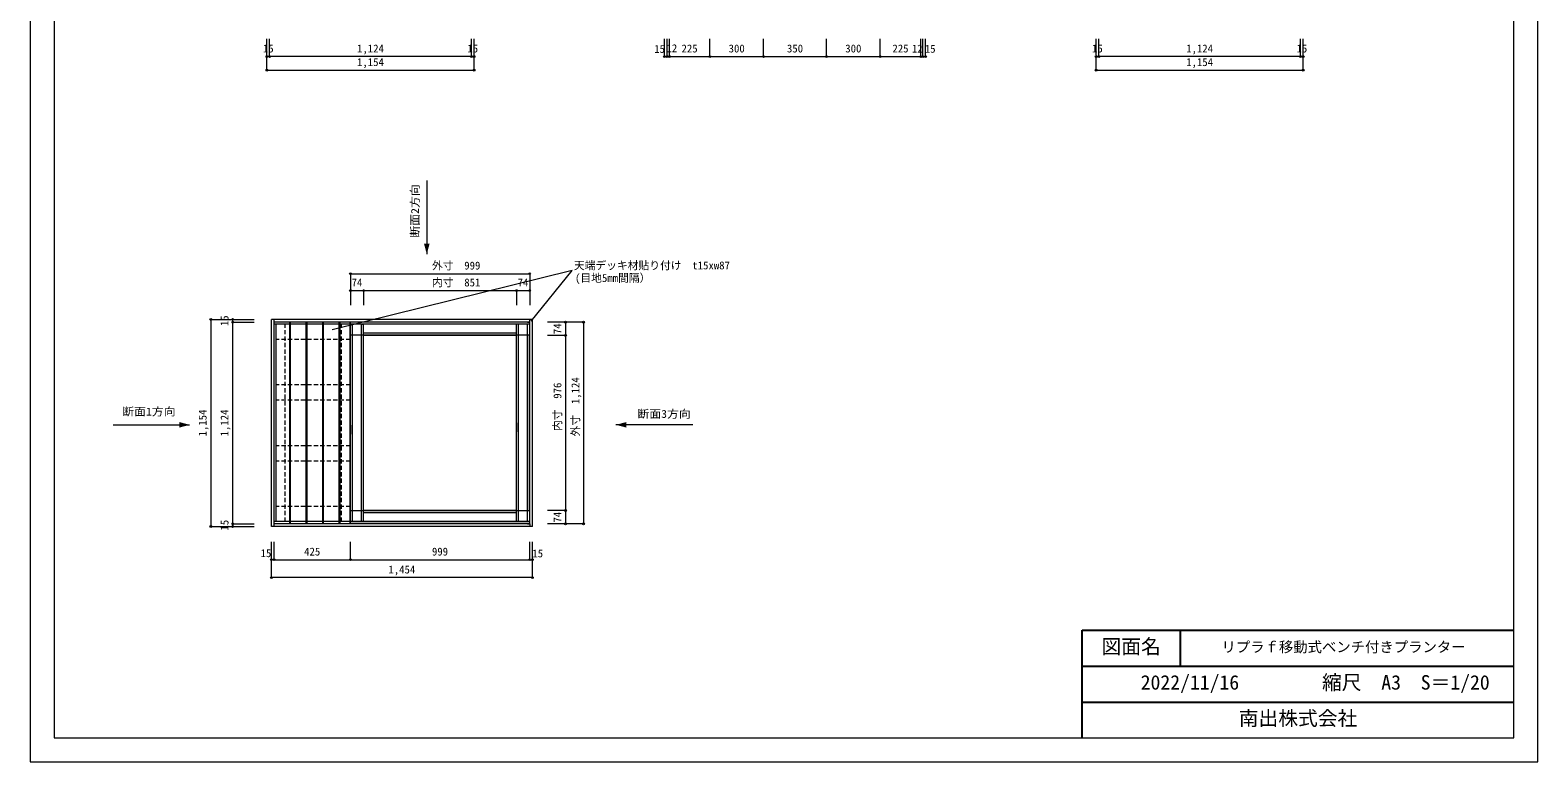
# Model space of a CAD drawing. Units: millimetres at full size, sheet at 1:20, with parts at other scales. Extents: x -4200 to 14827, y -2970 to 5632.
# Drawn here: x -4200 to 4200, y -2970 to 1108 of the extents above; entities that cross this region are included whole.
import ezdxf
from ezdxf.enums import TextEntityAlignment as Align

# ---------------------------------------------------------------- set-up
doc = ezdxf.new("R2010")
doc.units = ezdxf.units.MM
doc.header["$LTSCALE"] = 20
doc.header["$PDMODE"] = 32
doc.header["$PDSIZE"] = 10
doc.linetypes.add('DASHED1', pattern=[1.8, 1.2, -0.6])
for name, color, linetype, lineweight in [('0-0', 7, 'Continuous', 18), ('1-0', 7, 'Continuous', 18), ('2-0', 4, 'Continuous', 18)]:
    doc.layers.add(name, color=color, linetype=linetype, lineweight=lineweight)
doc.layers.add('0-1', color=7, linetype='Continuous')
doc.styles.add('ＭＳ ゴシック', font='')
doc.styles.get('ＭＳ ゴシック').set_extended_font_data('MS Gothic')

msp = doc.modelspace()

# ---------------------------------------------------------------- linework, layer by layer
at = {"layer": '0-0'}
for p, q in [((4066.67, -2836.67), (4066.67, 2836.67)), ((-4066.67, -2836.67), (4066.67, -2836.67))]:
    msp.add_line(p, q, dxfattribs=at)
msp.add_lwpolyline([(4200, 2970), (-4200, 2970), (-4200, -2970), (4200, -2970)], close=True, dxfattribs=at)
msp.add_lwpolyline([(4066.67, 2836.67), (-4066.67, 2836.67), (-4066.67, -2836.67)], dxfattribs=at)
at = {"layer": '0-1'}
for p, q in [((1660.89, -2236.67), (4066.67, -2236.67)), ((1660.89, -2836.67), (1660.89, -2236.67)), ((2207.93, -2236.67), (2207.93, -2436.67)), ((1660.89, -2436.67), (4066.67, -2436.67)), ((1660.89, -2636.67), (4066.67, -2636.67))]:
    msp.add_line(p, q, dxfattribs=at)
at = {"layer": '1-0'}
for p, q in [((-2415.94, -1631.43), (-2415.94, -531.43)), ((-2403.94, -1631.43), (-2403.94, -531.43)), ((-2353.94, -531.43), (-2341.94, -531.43)), ((-2353.94, -1631.43), (-2353.94, -531.43)), ((-2341.94, -1631.43), (-2341.94, -531.43)), ((-1490.94, -1631.43), (-1490.94, -531.43)), ((-1478.94, -1631.43), (-1478.94, -531.43)), ((-1428.94, -519.43), (-1416.94, -519.43)), ((-1428.94, -1631.43), (-1428.94, -531.43)), ((-1416.94, -1643.43), (-1416.94, -519.43)), ((-2415.94, -1093.43), (-2415.94, -1043.43)), ((-1490.94, -1081.43), (-1490.94, -1031.43)), ((-1490.94, -1081.43), (-1490.94, -1131.43)), ((-2415.94, -1093.43), (-2415.94, -1143.43)), ((-1428.94, -1643.43), (-1416.94, -1643.43)), ((-1416.94, -1631.43), (-1416.94, -1619.43))]:
    msp.add_line(p, q, dxfattribs=at)
at = {"layer": '2-0'}
for p, q in [((-2880.72, 960.13), (-2880.72, 1060.13)), ((-2865.72, 960.13), (-2865.72, 1060.13)), ((-1741.72, 960.13), (-1741.72, 1060.13)), ((-1726.72, 960.13), (-1726.72, 1060.13)), ((-1726.72, 960.13), (-1726.72, 1060.13)), ((-665.46, 960.13), (-665.46, 1060.13)), ((-665.46, 960.13), (-665.46, 1060.13)), ((-650.46, 960.13), (-650.46, 1060.13)), ((-638.46, 960.13), (-638.46, 1060.13)), ((-413.46, 960.13), (-413.46, 1060.13)), ((-113.46, 960.13), (-113.46, 1060.13)), ((236.54, 960.13), (236.54, 1060.13)), ((536.54, 960.13), (536.54, 1060.13)), ((761.54, 960.13), (761.54, 1060.13)), ((773.54, 960.13), (773.54, 1060.13)), ((788.54, 960.13), (788.54, 1060.13)), ((788.54, 960.13), (788.54, 1060.13)), ((1738.8, 960.13), (1738.8, 1060.13)), ((1753.8, 960.13), (1753.8, 1060.13)), ((2877.8, 960.13), (2877.8, 1060.13)), ((2892.8, 960.13), (2892.8, 1060.13)), ((2892.8, 960.13), (2892.8, 1060.13)), ((-2865.72, 960.13), (-2880.72, 960.13)), ((-2880.72, 884.36), (-2880.72, 960.13)), ((-1741.72, 960.13), (-2865.72, 960.13)), ((-1726.72, 960.13), (-1741.72, 960.13)), ((-1726.72, 884.36), (-1726.72, 960.13)), ((-665.46, 960.13), (-650.46, 960.13)), ((-650.46, 960.13), (-638.46, 960.13)), ((-638.46, 960.13), (-413.46, 960.13)), ((-413.46, 960.13), (-113.46, 960.13)), ((-113.46, 960.13), (236.54, 960.13)), ((236.54, 960.13), (536.54, 960.13)), ((536.54, 960.13), (761.54, 960.13)), ((761.54, 960.13), (773.54, 960.13)), ((773.54, 960.13), (788.54, 960.13)), ((1753.8, 960.13), (1738.8, 960.13)), ((1738.8, 884.36), (1738.8, 960.13)), ((2877.8, 960.13), (1753.8, 960.13)), ((2892.8, 960.13), (2877.8, 960.13)), ((2892.8, 884.36), (2892.8, 960.13)), ((-2880.72, 884.36), (-1726.72, 884.36)), ((1738.8, 884.36), (2892.8, 884.36)), ((-2415.94, -249.53), (-1416.94, -249.53)), ((-2415.94, -249.53), (-2415.94, -343.7)), ((-1416.94, -249.53), (-1416.94, -343.7)), ((-2415.94, -343.7), (-2341.94, -343.7)), ((-2415.94, -343.7), (-2415.94, -425.22)), ((-2341.94, -343.7), (-2341.94, -425.22)), ((-2341.94, -343.7), (-1490.94, -343.7)), ((-1490.94, -343.7), (-1490.94, -425.22)), ((-1490.94, -343.7), (-1416.94, -343.7)), ((-1416.94, -343.7), (-1416.94, -425.22)), ((-3193.73, -504.43), (-3193.73, -1658.43)), ((-3193.73, -504.43), (-3071.81, -504.43)), ((-3071.81, -504.43), (-3071.81, -519.43)), ((-3071.81, -504.43), (-2952.47, -504.43)), ((-3071.81, -519.43), (-3071.81, -1643.43)), ((-3071.81, -519.43), (-2952.47, -519.43)), ((-1216.94, -519.43), (-1316.94, -519.43)), ((-1216.94, -519.43), (-1216.94, -593.43)), ((-1116.94, -519.43), (-1216.94, -519.43)), ((-1116.94, -519.43), (-1116.94, -1643.43)), ((-1216.94, -593.43), (-1316.94, -593.43)), ((-1216.94, -593.43), (-1216.94, -1569.43)), ((-1216.94, -1569.43), (-1316.94, -1569.43)), ((-1216.94, -1569.43), (-1216.94, -1643.43)), ((-3193.73, -1658.43), (-3071.81, -1658.43)), ((-3071.81, -1643.43), (-3071.81, -1658.43)), ((-3071.81, -1643.43), (-2952.47, -1643.43)), ((-3071.81, -1658.43), (-2952.47, -1658.43)), ((-1216.94, -1643.43), (-1316.94, -1643.43)), ((-1116.94, -1643.43), (-1216.94, -1643.43)), ((-2855.94, -1843.43), (-2855.94, -1743.43)), ((-2840.94, -1843.43), (-2840.94, -1743.43)), ((-2415.94, -1843.43), (-2415.94, -1743.43)), ((-2415.94, -1843.43), (-2415.94, -1743.43)), ((-2415.94, -1843.43), (-2415.94, -1743.43)), ((-1416.94, -1843.43), (-1416.94, -1743.43)), ((-1416.94, -1843.43), (-1416.94, -1743.43)), ((-1416.94, -1843.43), (-1416.94, -1743.43)), ((-1401.94, -1843.43), (-1401.94, -1743.43)), ((-2840.94, -1843.43), (-2855.94, -1843.43)), ((-2855.94, -1943.43), (-2855.94, -1843.43)), ((-2840.94, -1843.43), (-2415.94, -1843.43)), ((-2415.94, -1843.43), (-1416.94, -1843.43)), ((-1416.94, -1843.43), (-1401.94, -1843.43)), ((-1401.94, -1943.43), (-1401.94, -1843.43)), ((-1401.94, -1943.43), (-2855.94, -1943.43))]:
    msp.add_line(p, q, dxfattribs=at)
at = {"layer": '2-0', "color": 7}
for p, q in [((-1990.15, 268.85), (-1990.15, -140.65)), ((-1179.56, -231.27), (-2517.9, -563.34)), ((-1408.74, -513.5), (-1179.56, -231.27)), ((-2840.94, -1658.43), (-2840.94, -504.43)), ((-1416.94, -519.43), (-2840.94, -519.43)), ((-1416.94, -531.43), (-2840.94, -531.43)), ((-2828.94, -1631.43), (-2828.94, -531.43)), ((-1490.94, -581.43), (-2341.94, -581.43)), ((-1490.94, -593.43), (-2341.94, -593.43)), ((-3736.7, -1091.78), (-3311.45, -1091.78)), ((-508.62, -1091.78), (-936.12, -1091.78)), ((-1490.94, -1569.43), (-2341.94, -1569.43)), ((-1490.94, -1581.43), (-2341.94, -1581.43)), ((-2415.94, -1631.43), (-2840.94, -1631.43)), ((-2415.94, -1643.43), (-2840.94, -1643.43)), ((-1416.94, -1631.43), (-2415.94, -1631.43)), ((-1416.94, -1643.43), (-2415.94, -1643.43))]:
    msp.add_line(p, q, dxfattribs=at)
at = {"layer": '2-0', "color": 33}
for p, q in [((-1401.94, -504.43), (-2855.94, -504.43)), ((-2855.94, -1658.43), (-2855.94, -504.43)), ((-2839.94, -1643.43), (-2839.94, -519.43)), ((-2753.94, -1643.43), (-2753.94, -519.43)), ((-2748.94, -1643.43), (-2748.94, -519.43)), ((-2661.94, -1643.43), (-2661.94, -519.43)), ((-2656.94, -1643.43), (-2656.94, -519.43)), ((-2569.94, -1643.43), (-2569.94, -519.43)), ((-2564.94, -1643.43), (-2564.94, -519.43)), ((-2477.94, -1643.43), (-2477.94, -519.43)), ((-2472.94, -1643.43), (-2472.94, -519.43)), ((-2416.94, -1643.43), (-2416.94, -519.43)), ((-1416.94, -520.43), (-2414.94, -520.43)), ((-2414.94, -1642.43), (-2414.94, -520.43)), ((-1416.94, -519.43), (-1416.94, -504.43)), ((-1401.94, -1658.43), (-1401.94, -504.43)), ((-1417.94, -592.43), (-2414.94, -592.43)), ((-2342.94, -1570.43), (-2342.94, -592.43)), ((-1489.94, -1570.43), (-1489.94, -592.43)), ((-1417.94, -1570.43), (-1417.94, -592.43)), ((-1416.94, -1570.43), (-2414.94, -1570.43)), ((-1401.94, -1658.43), (-2855.94, -1658.43)), ((-1416.94, -1642.43), (-2414.94, -1642.43)), ((-1416.94, -1643.43), (-1416.94, -1658.43))]:
    msp.add_line(p, q, dxfattribs=at)
at = {"layer": '2-0', "color": 7, "linetype": 'DASHED1'}
for p, q in [((-2778.94, -1631.43), (-2778.94, -531.43)), ((-2465.94, -1631.43), (-2465.94, -531.43)), ((-2415.94, -616.43), (-2828.94, -616.43)), ((-2415.94, -869.43), (-2828.94, -869.43)), ((-2415.94, -954.43), (-2828.94, -954.43)), ((-2415.94, -1208.43), (-2828.94, -1208.43)), ((-2415.94, -1293.43), (-2828.94, -1293.43)), ((-2415.94, -1546.43), (-2828.94, -1546.43))]:
    msp.add_line(p, q, dxfattribs=at)
at = {"layer": '2-0', "color": 2}
for p in [(-2880.72, 960.13), (-2865.72, 960.13), (-1741.72, 960.13), (-1726.72, 960.13), (-665.46, 960.13), (-650.46, 960.13), (-638.46, 960.13), (-413.46, 960.13), (-113.46, 960.13), (236.54, 960.13), (536.54, 960.13), (761.54, 960.13), (773.54, 960.13), (788.54, 960.13), (1738.8, 960.13), (1753.8, 960.13), (2877.8, 960.13), (2892.8, 960.13), (-2880.72, 884.36), (-1726.72, 884.36), (1738.8, 884.36), (2892.8, 884.36), (-2415.94, -249.53), (-1416.94, -249.53), (-2415.94, -343.7), (-2341.94, -343.7), (-1490.94, -343.7), (-1416.94, -343.7), (-3193.73, -504.43), (-3071.81, -504.43), (-3071.81, -519.43), (-1216.94, -519.43), (-1116.94, -519.43), (-1216.94, -593.43), (-1216.94, -1569.43), (-3193.73, -1658.43), (-3071.81, -1643.43), (-3071.81, -1658.43), (-1216.94, -1643.43), (-1116.94, -1643.43), (-2855.94, -1843.43), (-2840.94, -1843.43), (-2415.94, -1843.43), (-1416.94, -1843.43), (-1416.94, -1843.43), (-1401.94, -1843.43), (-2855.94, -1943.43), (-1401.94, -1943.43)]:
    msp.add_point(p, dxfattribs=at)
at = {"layer": '2-0', "color": 7}
for points in [[(-1990.15, -140.65), (-2005.68, -82.69), (-1974.62, -82.69)], [(-3311.45, -1091.78), (-3369.41, -1107.31), (-3369.41, -1076.25)], [(-936.12, -1091.78), (-878.17, -1076.25), (-878.17, -1107.31)]]:
    msp.add_solid(points, dxfattribs=at)

# ---------------------------------------------------------------- texts
at = {"layer": '0-0', "style": 'ＭＳ ゴシック'}
for s, height, p in [('リプラｆ移動式ベンチ付きプランター', 58.65, (2437.3, -2376.67)), ('縮尺\u3000A3\u3000S＝1/20', 80.65, (2997.72, -2591.67)), ('南出株式会社', 80.65, (2533.78, -2791.67))]:
    msp.add_text(s, height=height, dxfattribs=at).set_placement(p, align=Align.BOTTOM_LEFT)
at = {"layer": '0-1', "style": 'ＭＳ ゴシック'}
for s, p in [('図面名', (1769.41, -2391.67)), ('2022/11/16', (1987.33, -2591.67))]:
    msp.add_text(s, height=80.65, dxfattribs=at).set_placement(p, align=Align.BOTTOM_LEFT)
at = {"layer": '2-0', "style": 'ＭＳ ゴシック'}
for s, p in [('15', (-2903.22, 970.13)), ('1,124', (-2378.72, 970.13)), ('15', (-1764.22, 970.13)), ('15', (-723.24, 967.93)), ('12', (-654.91, 971.6)), ('225', (-570.96, 970.13)), ('300', (-308.46, 970.13)), ('350', (16.54, 970.13)), ('300', (341.54, 970.13)), ('225', (604.04, 970.13)), ('12', (712.71, 969.32)), ('15', (784.66, 968.5)), ('15', (1716.3, 970.13)), ('1,124', (2240.8, 970.13)), ('15', (2855.3, 970.13)), ('1,154', (-2378.72, 894.36)), ('1,154', (2240.8, 894.36)), ('外寸\u3000999', (-1961.44, -239.53)), ('74', (-2408.94, -333.7)), ('内寸\u3000851', (-1961.44, -333.7)), ('74', (-1483.94, -333.7)), ('15', (-2916.09, -1842.5)), ('425', (-2673.44, -1833.43)), ('999', (-1961.44, -1833.43)), ('15', (-1401.94, -1843.43)), ('1,454', (-2203.94, -1933.43))]:
    msp.add_text(s, height=43.99, dxfattribs=at).set_placement(p, align=Align.BOTTOM_LEFT)
at = {"layer": '2-0', "color": 7, "style": 'ＭＳ ゴシック', "width": 1.1}
msp.add_text('断面2方向', height=43.99, rotation=90, dxfattribs=at).set_placement((-2020.65, -48.65), align=Align.BOTTOM_LEFT)
at = {"layer": '2-0', "color": 7, "style": 'ＭＳ ゴシック'}
for s, p in [('天端デッキ材貼り付け\u3000t15xw87', (-1170.67, -238.7)), ('(目地5mm間隔）', (-1164.22, -308.85))]:
    msp.add_text(s, height=43.99, dxfattribs=at).set_placement(p, align=Align.BOTTOM_LEFT)
at = {"layer": '2-0', "style": 'ＭＳ ゴシック'}
for s, p in [('15', (-3081.81, -541.93)), ('74', (-1226.94, -586.43)), ('外寸\u30001,124', (-1126.94, -1156.43)), ('内寸\u3000976', (-1226.94, -1126.43)), ('1,154', (-3203.73, -1156.43)), ('1,124', (-3081.81, -1156.43)), ('74', (-1226.94, -1636.43)), ('15', (-3081.81, -1680.93))]:
    msp.add_text(s, height=43.99, rotation=90, dxfattribs=at).set_placement(p, align=Align.BOTTOM_LEFT)
at = {"layer": '2-0', "color": 7, "style": 'ＭＳ ゴシック', "width": 1.1}
for s, p in [('断面1方向', (-3686.78, -1053.45)), ('断面3方向', (-816.62, -1066.28))]:
    msp.add_text(s, height=43.99, dxfattribs=at).set_placement(p, align=Align.BOTTOM_LEFT)

doc.saveas('drawing.dxf')
